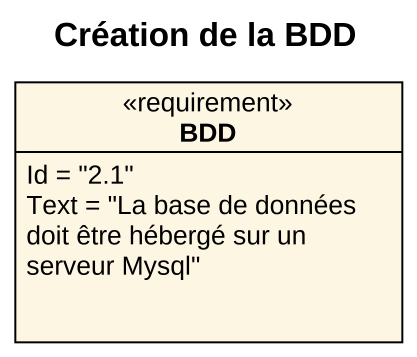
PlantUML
@startuml
title Création de la BDD
hide circle
hide empty members
class BDD <<requirement>> {
  Id = "2.1"
  Text = "La base de données doit être hébergé sur un serveur Mysql"
}
@enduml
